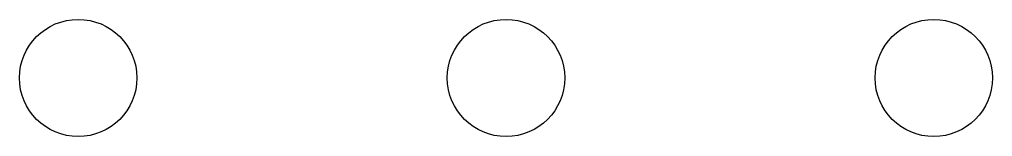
# Model space of a CAD drawing. Header units: inches. Extents: x 0.74 to 7.47, y -5.09 to -0.82.
# Drawn here: x 4.1713 to 4.2854, y -1.8524 to -1.8386 of the extents above; entities that cross this region are included whole.
import ezdxf

# ---------------------------------------------------------------- set-up
doc = ezdxf.new("R2010")
doc.units = ezdxf.units.IN
doc.header["$MEASUREMENT"] = 0
doc.layers.add('BLACK', color=250, linetype='CONTINUOUS')

msp = doc.modelspace()

# ---------------------------------------------------------------- linework, layer by layer
at = {"layer": 'BLACK'}
for centre in [(4.17815, -1.84547), (4.17815, -1.84547), (4.22835, -1.84547), (4.22835, -1.84547), (4.27854, -1.84547), (4.27854, -1.84547)]:
    msp.add_circle(centre, 0.00689, dxfattribs=at)

doc.saveas('drawing.dxf')
